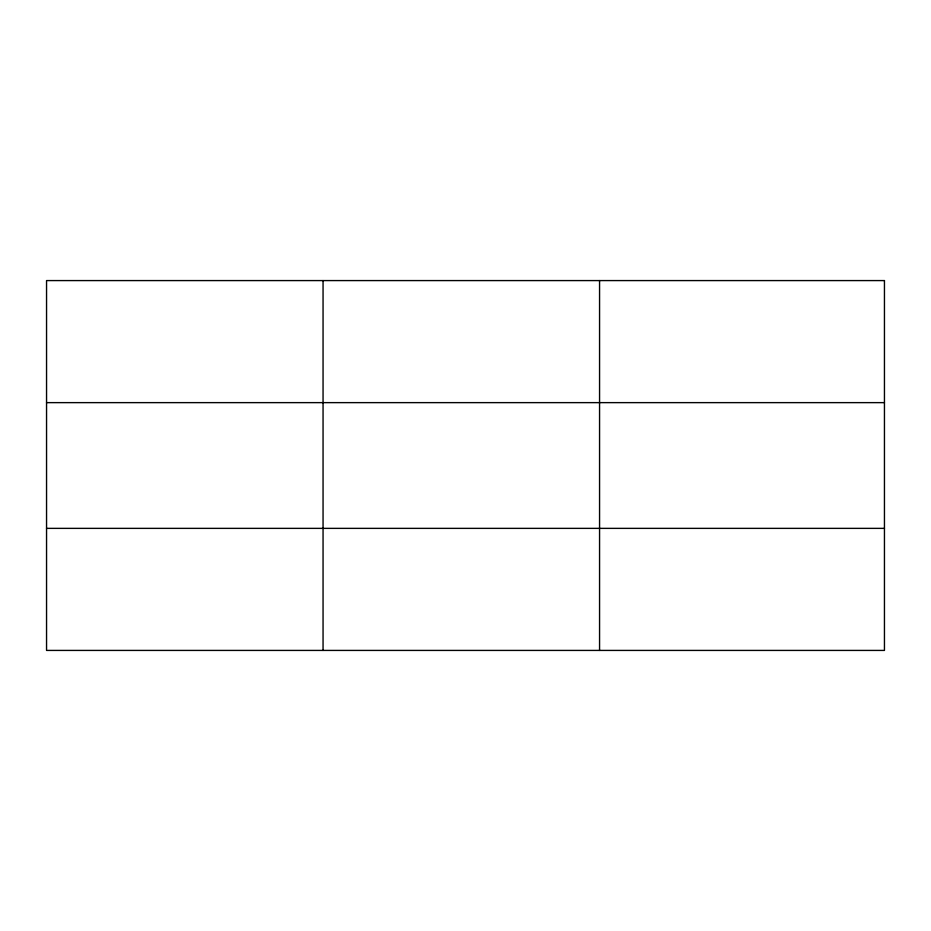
<?xml version="1.0" encoding="UTF-8"?>
<svg xmlns="http://www.w3.org/2000/svg" width="931" height="931" viewBox="0 0 931 931"><rect width="100%" height="100%" fill="white"/><g stroke="black" fill="none" stroke-linecap="round" stroke-linejoin="round"><path stroke-width="1.4" d="M323.057 280.58L323.057 650.42M599.564 280.58L599.564 650.42M46.55 402.634L884.45 402.634M46.55 528.366L884.45 528.366M884.45 280.58L884.45 650.42L46.55 650.42L46.55 280.58L884.45 280.58"/></g></svg>
